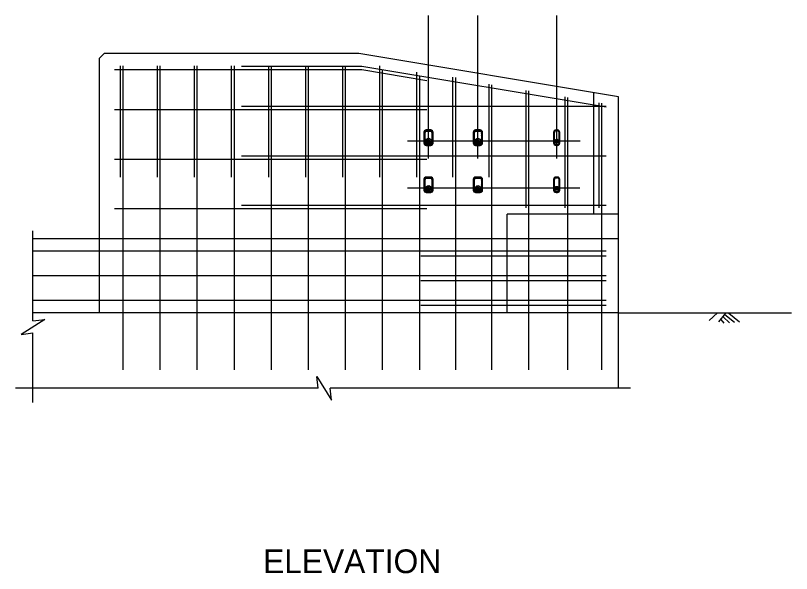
# Model space of a CAD drawing. Extents: x -815.1 to -729.9, y 412.9 to 478.6.
# Drawn here: x -789.14 to -778.67, y 426.84 to 434.36 of the extents above; entities that cross this region are included whole.
import ezdxf

# ---------------------------------------------------------------- set-up
doc = ezdxf.new("R2010")
doc.units = 0
for name, color, linetype in [('rd_PROFILE-FINISH', 7, 'Continuous'), ('str_Center-Line-A', 7, 'Continuous'), ('str_Concrete-A', 7, 'Continuous'), ('str_Existing-Steel-H', 7, 'Continuous'), ('str_Prestressed-Components-A', 7, 'Continuous'), ('str_Reinforcement-A', 7, 'Continuous'), ('str_Reinforcement-B', 7, 'Continuous'), ('str_Reinforcement-C', 7, 'Continuous'), ('str_Structural-Steel-A', 7, 'Continuous'), ('str_Text-A', 7, 'Continuous')]:
    doc.layers.add(name, color=color, linetype=linetype)

msp = doc.modelspace()

# ---------------------------------------------------------------- linework, layer by layer
at = {"layer": 'rd_PROFILE-FINISH'}
for p, q in [((-781.004, 430.353), (-778.67, 430.353)), ((-779.668, 430.353), (-779.782, 430.252)), ((-779.782, 430.353), (-778.982, 430.353)), ((-779.56, 430.352), (-779.654, 430.233)), ((-779.624, 430.267), (-779.582, 430.216)), ((-779.592, 430.301), (-779.504, 430.221)), ((-779.569, 430.334), (-779.44, 430.228)), ((-779.516, 430.352), (-779.371, 430.233))]:
    msp.add_line(p, q, dxfattribs=at)
at = {"layer": 'str_Center-Line-A'}
for p, q in [((-783.566, 432.435), (-783.566, 434.365)), ((-782.899, 432.435), (-782.899, 434.365)), ((-781.837, 432.435), (-781.837, 434.365)), ((-781.522, 432.671), (-783.847, 432.671)), ((-781.525, 432.035), (-783.847, 432.035))]:
    msp.add_line(p, q, dxfattribs=at)
at = {"layer": 'str_Concrete-A'}
for p, q in [((-788.004, 433.79), (-787.941, 433.853)), ((-784.505, 433.853), (-787.941, 433.853)), ((-781.004, 433.27), (-784.505, 433.853)), ((-788.004, 430.353), (-788.004, 433.79)), ((-781.337, 431.686), (-781.337, 433.325)), ((-781.004, 429.337), (-781.004, 433.27)), ((-782.504, 430.353), (-782.504, 431.686)), ((-781.004, 431.686), (-782.504, 431.686)), ((-788.902, 430.245), (-788.902, 431.463)), ((-788.004, 431.353), (-788.902, 431.353)), ((-781.004, 431.353), (-788.004, 431.353)), ((-788.742, 430.265), (-789.062, 430.065)), ((-781.004, 430.353), (-788.902, 430.353)), ((-788.902, 430.245), (-788.742, 430.265)), ((-789.062, 430.065), (-788.902, 430.085)), ((-788.902, 429.145), (-788.902, 430.085)), ((-785.053, 429.337), (-785.073, 429.497)), ((-785.073, 429.497), (-784.873, 429.177)), ((-785.053, 429.337), (-789.136, 429.337)), ((-780.842, 429.337), (-784.893, 429.337)), ((-784.873, 429.177), (-784.893, 429.337))]:
    msp.add_line(p, q, dxfattribs=at)
at = {"layer": 'str_Existing-Steel-H'}
for p, q in [((-783.629, 432.779), (-783.611, 432.796)), ((-783.629, 432.775), (-783.613, 432.79)), ((-783.629, 432.789), (-783.629, 432.646)), ((-783.627, 432.8), (-783.607, 432.82)), ((-783.62, 432.812), (-783.619, 432.813)), ((-783.613, 432.646), (-783.613, 432.789)), ((-783.603, 432.805), (-783.586, 432.822)), ((-783.597, 432.806), (-783.582, 432.822)), ((-783.536, 432.822), (-783.596, 432.822)), ((-783.596, 432.806), (-783.536, 432.806)), ((-783.578, 432.806), (-783.563, 432.822)), ((-783.574, 432.806), (-783.558, 432.822)), ((-783.555, 432.806), (-783.539, 432.822)), ((-783.55, 432.806), (-783.535, 432.822)), ((-783.532, 432.805), (-783.52, 432.817)), ((-783.528, 432.804), (-783.517, 432.816)), ((-783.52, 432.794), (-783.508, 432.806)), ((-783.519, 432.79), (-783.506, 432.803)), ((-783.519, 432.789), (-783.519, 432.646)), ((-783.519, 432.771), (-783.504, 432.786)), ((-783.519, 432.766), (-783.504, 432.782)), ((-783.504, 432.646), (-783.504, 432.789)), ((-782.962, 432.779), (-782.945, 432.796)), ((-782.962, 432.775), (-782.946, 432.79)), ((-782.962, 432.789), (-782.962, 432.646)), ((-782.96, 432.8), (-782.941, 432.82)), ((-782.953, 432.812), (-782.952, 432.813)), ((-782.946, 432.646), (-782.946, 432.789)), ((-782.937, 432.805), (-782.919, 432.822)), ((-782.931, 432.806), (-782.915, 432.822)), ((-782.869, 432.822), (-782.93, 432.822)), ((-782.93, 432.806), (-782.869, 432.806)), ((-782.911, 432.806), (-782.896, 432.822)), ((-782.907, 432.806), (-782.892, 432.822)), ((-782.888, 432.806), (-782.872, 432.822)), ((-782.884, 432.806), (-782.868, 432.822)), ((-782.865, 432.805), (-782.853, 432.817)), ((-782.862, 432.804), (-782.85, 432.816)), ((-782.853, 432.794), (-782.841, 432.806)), ((-782.853, 432.79), (-782.84, 432.803)), ((-782.853, 432.789), (-782.853, 432.646)), ((-782.853, 432.771), (-782.837, 432.786)), ((-782.853, 432.766), (-782.837, 432.782)), ((-782.837, 432.646), (-782.837, 432.789)), ((-781.879, 432.788), (-781.864, 432.802)), ((-781.879, 432.784), (-781.867, 432.795)), ((-781.879, 432.789), (-781.879, 432.646)), ((-781.879, 432.764), (-781.868, 432.774)), ((-781.868, 432.646), (-781.868, 432.789)), ((-781.859, 432.807), (-781.845, 432.822)), ((-781.852, 432.81), (-781.841, 432.822)), ((-781.827, 432.822), (-781.846, 432.822)), ((-781.846, 432.811), (-781.827, 432.811)), ((-781.831, 432.811), (-781.821, 432.821)), ((-781.828, 432.811), (-781.819, 432.82)), ((-781.813, 432.806), (-781.806, 432.813)), ((-781.811, 432.804), (-781.804, 432.812)), ((-781.806, 432.79), (-781.797, 432.799)), ((-781.806, 432.786), (-781.796, 432.796)), ((-781.806, 432.789), (-781.806, 432.646)), ((-781.806, 432.766), (-781.795, 432.777)), ((-781.806, 432.763), (-781.795, 432.773)), ((-781.795, 432.646), (-781.795, 432.789)), ((-783.629, 432.756), (-783.613, 432.771)), ((-783.629, 432.751), (-783.613, 432.767)), ((-783.629, 432.732), (-783.613, 432.748)), ((-783.629, 432.728), (-783.613, 432.743)), ((-783.629, 432.708), (-783.613, 432.724)), ((-783.629, 432.704), (-783.613, 432.72)), ((-783.629, 432.685), (-783.613, 432.701)), ((-783.629, 432.681), (-783.613, 432.696)), ((-783.629, 432.661), (-783.613, 432.677)), ((-783.629, 432.657), (-783.613, 432.673)), ((-783.519, 432.747), (-783.504, 432.763)), ((-783.519, 432.743), (-783.504, 432.758)), ((-783.519, 432.724), (-783.504, 432.739)), ((-783.519, 432.719), (-783.504, 432.735)), ((-783.519, 432.7), (-783.504, 432.716)), ((-783.519, 432.696), (-783.504, 432.711)), ((-783.519, 432.676), (-783.504, 432.692)), ((-783.519, 432.672), (-783.504, 432.688)), ((-783.519, 432.653), (-783.504, 432.668)), ((-782.962, 432.756), (-782.946, 432.771)), ((-782.962, 432.751), (-782.946, 432.767)), ((-782.962, 432.732), (-782.946, 432.748)), ((-782.962, 432.728), (-782.946, 432.743)), ((-782.962, 432.708), (-782.946, 432.724)), ((-782.962, 432.704), (-782.946, 432.72)), ((-782.962, 432.685), (-782.946, 432.701)), ((-782.962, 432.681), (-782.946, 432.696)), ((-782.962, 432.661), (-782.946, 432.677)), ((-782.962, 432.657), (-782.946, 432.673)), ((-782.853, 432.747), (-782.837, 432.763)), ((-782.853, 432.743), (-782.837, 432.758)), ((-782.853, 432.724), (-782.837, 432.739)), ((-782.853, 432.719), (-782.837, 432.735)), ((-782.853, 432.7), (-782.837, 432.716)), ((-782.853, 432.696), (-782.837, 432.711)), ((-782.853, 432.676), (-782.837, 432.692)), ((-782.853, 432.672), (-782.837, 432.688)), ((-782.853, 432.653), (-782.837, 432.668)), ((-781.879, 432.761), (-781.868, 432.771)), ((-781.879, 432.74), (-781.868, 432.751)), ((-781.879, 432.737), (-781.868, 432.747)), ((-781.879, 432.717), (-781.868, 432.727)), ((-781.879, 432.713), (-781.868, 432.724)), ((-781.879, 432.693), (-781.868, 432.704)), ((-781.879, 432.69), (-781.868, 432.7)), ((-781.879, 432.67), (-781.868, 432.68)), ((-781.879, 432.666), (-781.868, 432.677)), ((-781.806, 432.743), (-781.795, 432.753)), ((-781.806, 432.739), (-781.795, 432.75)), ((-781.806, 432.719), (-781.795, 432.729)), ((-781.806, 432.716), (-781.795, 432.726)), ((-781.806, 432.696), (-781.795, 432.706)), ((-781.806, 432.692), (-781.795, 432.702)), ((-781.806, 432.672), (-781.795, 432.682)), ((-781.806, 432.669), (-781.795, 432.679)), ((-783.628, 432.639), (-783.613, 432.653)), ((-783.627, 432.635), (-783.613, 432.649)), ((-783.62, 432.623), (-783.609, 432.634)), ((-783.617, 432.621), (-783.606, 432.632)), ((-783.605, 432.614), (-783.59, 432.629)), ((-783.601, 432.614), (-783.586, 432.629)), ((-783.536, 432.629), (-783.596, 432.629)), ((-783.596, 432.613), (-783.536, 432.613)), ((-783.582, 432.613), (-783.567, 432.629)), ((-783.578, 432.613), (-783.562, 432.629)), ((-783.559, 432.613), (-783.543, 432.629)), ((-783.554, 432.613), (-783.539, 432.629)), ((-783.535, 432.613), (-783.504, 432.645)), ((-783.53, 432.614), (-783.504, 432.64)), ((-783.519, 432.648), (-783.504, 432.664)), ((-782.961, 432.639), (-782.946, 432.653)), ((-782.96, 432.635), (-782.946, 432.649)), ((-782.953, 432.623), (-782.942, 432.634)), ((-782.951, 432.621), (-782.94, 432.632)), ((-782.938, 432.614), (-782.924, 432.629)), ((-782.934, 432.614), (-782.919, 432.629)), ((-782.869, 432.629), (-782.93, 432.629)), ((-782.93, 432.613), (-782.869, 432.613)), ((-782.916, 432.613), (-782.9, 432.629)), ((-782.911, 432.613), (-782.896, 432.629)), ((-782.892, 432.613), (-782.876, 432.629)), ((-782.888, 432.613), (-782.872, 432.629)), ((-782.868, 432.613), (-782.837, 432.645)), ((-782.864, 432.614), (-782.837, 432.64)), ((-782.853, 432.648), (-782.837, 432.664)), ((-781.879, 432.646), (-781.868, 432.657)), ((-781.878, 432.643), (-781.868, 432.653)), ((-781.873, 432.628), (-781.866, 432.635)), ((-781.872, 432.626), (-781.864, 432.633)), ((-781.861, 432.617), (-781.853, 432.625)), ((-781.858, 432.616), (-781.85, 432.624)), ((-781.827, 432.624), (-781.846, 432.624)), ((-781.846, 432.613), (-781.827, 432.613)), ((-781.841, 432.613), (-781.83, 432.624)), ((-781.837, 432.613), (-781.827, 432.624)), ((-781.814, 432.616), (-781.798, 432.632)), ((-781.806, 432.648), (-781.795, 432.659)), ((-781.806, 432.645), (-781.795, 432.655)), ((-783.629, 432.144), (-783.611, 432.161)), ((-783.629, 432.139), (-783.613, 432.155)), ((-783.629, 432.154), (-783.629, 432.01)), ((-783.627, 432.165), (-783.607, 432.184)), ((-783.62, 432.176), (-783.619, 432.177)), ((-783.613, 432.01), (-783.613, 432.154)), ((-783.603, 432.169), (-783.586, 432.186)), ((-783.597, 432.171), (-783.582, 432.186)), ((-783.536, 432.186), (-783.596, 432.186)), ((-783.596, 432.171), (-783.536, 432.171)), ((-783.578, 432.171), (-783.563, 432.186)), ((-783.574, 432.171), (-783.558, 432.186)), ((-783.555, 432.171), (-783.539, 432.186)), ((-783.55, 432.171), (-783.535, 432.186)), ((-783.532, 432.17), (-783.52, 432.182)), ((-783.528, 432.169), (-783.517, 432.18)), ((-783.52, 432.158), (-783.508, 432.17)), ((-783.519, 432.154), (-783.506, 432.167)), ((-783.519, 432.154), (-783.519, 432.01)), ((-783.519, 432.135), (-783.504, 432.151)), ((-783.519, 432.131), (-783.504, 432.147)), ((-783.504, 432.01), (-783.504, 432.154)), ((-782.962, 432.144), (-782.945, 432.161)), ((-782.962, 432.139), (-782.946, 432.155)), ((-782.962, 432.154), (-782.962, 432.01)), ((-782.96, 432.165), (-782.941, 432.184)), ((-782.953, 432.176), (-782.952, 432.177)), ((-782.946, 432.01), (-782.946, 432.154)), ((-782.937, 432.169), (-782.919, 432.186)), ((-782.931, 432.171), (-782.915, 432.186)), ((-782.869, 432.186), (-782.93, 432.186)), ((-782.93, 432.171), (-782.869, 432.171)), ((-782.911, 432.171), (-782.896, 432.186)), ((-782.907, 432.171), (-782.892, 432.186)), ((-782.888, 432.171), (-782.872, 432.186)), ((-782.884, 432.171), (-782.868, 432.186)), ((-782.865, 432.17), (-782.853, 432.182)), ((-782.862, 432.169), (-782.85, 432.18)), ((-782.853, 432.158), (-782.841, 432.17)), ((-782.853, 432.154), (-782.84, 432.167)), ((-782.853, 432.154), (-782.853, 432.01)), ((-782.853, 432.135), (-782.837, 432.151)), ((-782.853, 432.131), (-782.837, 432.147)), ((-782.837, 432.01), (-782.837, 432.154)), ((-781.879, 432.152), (-781.864, 432.167)), ((-781.879, 432.149), (-781.867, 432.16)), ((-781.879, 432.154), (-781.879, 432.01)), ((-781.868, 432.01), (-781.868, 432.154)), ((-781.859, 432.172), (-781.845, 432.186)), ((-781.852, 432.175), (-781.841, 432.186)), ((-781.827, 432.186), (-781.846, 432.186)), ((-781.846, 432.176), (-781.827, 432.176)), ((-781.831, 432.176), (-781.821, 432.186)), ((-781.828, 432.176), (-781.819, 432.185)), ((-781.813, 432.17), (-781.806, 432.178)), ((-781.811, 432.169), (-781.804, 432.176)), ((-781.806, 432.154), (-781.797, 432.163)), ((-781.806, 432.151), (-781.796, 432.161)), ((-781.806, 432.154), (-781.806, 432.01)), ((-781.795, 432.01), (-781.795, 432.154)), ((-783.629, 432.12), (-783.613, 432.136)), ((-783.629, 432.116), (-783.613, 432.131)), ((-783.629, 432.097), (-783.613, 432.112)), ((-783.629, 432.092), (-783.613, 432.108)), ((-783.629, 432.073), (-783.613, 432.089)), ((-783.629, 432.069), (-783.613, 432.084)), ((-783.629, 432.049), (-783.613, 432.065)), ((-783.629, 432.045), (-783.613, 432.061)), ((-783.629, 432.026), (-783.613, 432.042)), ((-783.519, 432.112), (-783.504, 432.127)), ((-783.519, 432.107), (-783.504, 432.123)), ((-783.519, 432.088), (-783.504, 432.104)), ((-783.519, 432.084), (-783.504, 432.099)), ((-783.519, 432.065), (-783.504, 432.08)), ((-783.519, 432.06), (-783.504, 432.076)), ((-783.519, 432.041), (-783.504, 432.057)), ((-783.519, 432.037), (-783.504, 432.052)), ((-782.962, 432.12), (-782.946, 432.136)), ((-782.962, 432.116), (-782.946, 432.131)), ((-782.962, 432.097), (-782.946, 432.112)), ((-782.962, 432.092), (-782.946, 432.108)), ((-782.962, 432.073), (-782.946, 432.089)), ((-782.962, 432.069), (-782.946, 432.084)), ((-782.962, 432.049), (-782.946, 432.065)), ((-782.962, 432.045), (-782.946, 432.061)), ((-782.962, 432.026), (-782.946, 432.042)), ((-782.853, 432.112), (-782.837, 432.127)), ((-782.853, 432.107), (-782.837, 432.123)), ((-782.853, 432.088), (-782.837, 432.104)), ((-782.853, 432.084), (-782.837, 432.099)), ((-782.853, 432.065), (-782.837, 432.08)), ((-782.853, 432.06), (-782.837, 432.076)), ((-782.853, 432.041), (-782.837, 432.057)), ((-782.853, 432.037), (-782.837, 432.052)), ((-781.879, 432.129), (-781.868, 432.139)), ((-781.879, 432.125), (-781.868, 432.136)), ((-781.879, 432.105), (-781.868, 432.115)), ((-781.879, 432.102), (-781.868, 432.112)), ((-781.879, 432.081), (-781.868, 432.092)), ((-781.879, 432.078), (-781.868, 432.088)), ((-781.879, 432.058), (-781.868, 432.068)), ((-781.879, 432.054), (-781.868, 432.065)), ((-781.879, 432.034), (-781.868, 432.045)), ((-781.879, 432.031), (-781.868, 432.041)), ((-781.806, 432.131), (-781.795, 432.141)), ((-781.806, 432.127), (-781.795, 432.138)), ((-781.806, 432.107), (-781.795, 432.118)), ((-781.806, 432.104), (-781.795, 432.114)), ((-781.806, 432.084), (-781.795, 432.094)), ((-781.806, 432.08), (-781.795, 432.091)), ((-781.806, 432.06), (-781.795, 432.071)), ((-781.806, 432.057), (-781.795, 432.067)), ((-781.806, 432.037), (-781.795, 432.047)), ((-781.806, 432.033), (-781.795, 432.044)), ((-783.629, 432.022), (-783.613, 432.037)), ((-783.628, 432.003), (-783.613, 432.018)), ((-783.627, 432), (-783.613, 432.014)), ((-783.62, 431.988), (-783.609, 431.999)), ((-783.617, 431.986), (-783.606, 431.997)), ((-783.605, 431.979), (-783.59, 431.994)), ((-783.601, 431.978), (-783.586, 431.994)), ((-783.536, 431.994), (-783.596, 431.994)), ((-783.596, 431.978), (-783.536, 431.978)), ((-783.582, 431.978), (-783.567, 431.994)), ((-783.578, 431.978), (-783.562, 431.994)), ((-783.559, 431.978), (-783.543, 431.994)), ((-783.554, 431.978), (-783.539, 431.994)), ((-783.535, 431.978), (-783.504, 432.009)), ((-783.53, 431.978), (-783.504, 432.005)), ((-783.519, 432.017), (-783.504, 432.033)), ((-783.519, 432.013), (-783.504, 432.029)), ((-782.962, 432.022), (-782.946, 432.037)), ((-782.961, 432.003), (-782.946, 432.018)), ((-782.96, 432), (-782.946, 432.014)), ((-782.953, 431.988), (-782.942, 431.999)), ((-782.951, 431.986), (-782.94, 431.997)), ((-782.938, 431.979), (-782.924, 431.994)), ((-782.934, 431.978), (-782.919, 431.994)), ((-782.869, 431.994), (-782.93, 431.994)), ((-782.93, 431.978), (-782.869, 431.978)), ((-782.916, 431.978), (-782.9, 431.994)), ((-782.911, 431.978), (-782.896, 431.994)), ((-782.892, 431.978), (-782.876, 431.994)), ((-782.888, 431.978), (-782.872, 431.994)), ((-782.868, 431.978), (-782.837, 432.009)), ((-782.864, 431.978), (-782.837, 432.005)), ((-782.853, 432.017), (-782.837, 432.033)), ((-782.853, 432.013), (-782.837, 432.029)), ((-781.879, 432.011), (-781.868, 432.021)), ((-781.878, 432.007), (-781.868, 432.018)), ((-781.873, 431.992), (-781.866, 432)), ((-781.872, 431.99), (-781.864, 431.998)), ((-781.861, 431.981), (-781.853, 431.989)), ((-781.858, 431.98), (-781.85, 431.989)), ((-781.827, 431.988), (-781.846, 431.988)), ((-781.846, 431.978), (-781.827, 431.978)), ((-781.841, 431.978), (-781.83, 431.988)), ((-781.837, 431.978), (-781.827, 431.988)), ((-781.814, 431.981), (-781.798, 431.997)), ((-781.806, 432.013), (-781.795, 432.023)), ((-781.806, 432.01), (-781.795, 432.02))]:
    msp.add_line(p, q, dxfattribs=at)
for centre, radius, start, end in [((-783.596, 432.789), 0.0322, 90, 180), ((-783.596, 432.789), 0.0166, 90, 180), ((-783.536, 432.789), 0.0322, 0, 90), ((-783.536, 432.789), 0.0166, 360, 90), ((-782.93, 432.789), 0.0322, 90, 180), ((-782.93, 432.789), 0.0166, 90, 180), ((-782.869, 432.789), 0.0322, 0, 90), ((-782.869, 432.789), 0.0166, 360, 90), ((-781.846, 432.789), 0.0322, 90, 180), ((-781.846, 432.789), 0.0218, 90, 180), ((-781.827, 432.789), 0.0322, 0, 90), ((-781.827, 432.789), 0.0218, 360, 90), ((-783.596, 432.646), 0.0322, 180, 270), ((-783.596, 432.646), 0.0166, 180, 270), ((-783.536, 432.646), 0.0322, 270, 360), ((-783.536, 432.646), 0.0166, 270, 0), ((-782.93, 432.646), 0.0322, 180, 270), ((-782.93, 432.646), 0.0166, 180, 270), ((-782.869, 432.646), 0.0322, 270, 360), ((-782.869, 432.646), 0.0166, 270, 0), ((-781.846, 432.646), 0.0322, 180, 270), ((-781.846, 432.646), 0.0218, 180, 270), ((-781.827, 432.646), 0.0322, 270, 360), ((-781.827, 432.646), 0.0218, 270, 0), ((-783.596, 432.154), 0.0322, 90, 180), ((-783.596, 432.154), 0.0166, 90, 180), ((-783.536, 432.154), 0.0322, 0, 90), ((-783.536, 432.154), 0.0166, 360, 90), ((-782.93, 432.154), 0.0322, 90, 180), ((-782.93, 432.154), 0.0166, 90, 180), ((-782.869, 432.154), 0.0322, 0, 90), ((-782.869, 432.154), 0.0166, 360, 90), ((-781.846, 432.154), 0.0322, 90, 180), ((-781.846, 432.154), 0.0218, 90, 180), ((-781.827, 432.154), 0.0322, 0, 90), ((-781.827, 432.154), 0.0218, 360, 90), ((-783.596, 432.01), 0.0322, 180, 270), ((-783.596, 432.01), 0.0166, 180, 270), ((-783.536, 432.01), 0.0322, 270, 360), ((-783.536, 432.01), 0.0166, 270, 0), ((-782.93, 432.01), 0.0322, 180, 270), ((-782.93, 432.01), 0.0166, 180, 270), ((-782.869, 432.01), 0.0322, 270, 360), ((-782.869, 432.01), 0.0166, 270, 0), ((-781.846, 432.01), 0.0322, 180, 270), ((-781.846, 432.01), 0.0218, 180, 270), ((-781.827, 432.01), 0.0322, 270, 360), ((-781.827, 432.01), 0.0218, 270, 0)]:
    msp.add_arc(centre, radius, start, end, dxfattribs=at)
at = {"layer": 'str_Prestressed-Components-A'}
for p, q in [((-784.463, 433.677), (-786.087, 433.677)), ((-781.17, 433.128), (-784.463, 433.677)), ((-781.17, 433.137), (-786.087, 433.137)), ((-781.17, 432.47), (-786.087, 432.47)), ((-781.17, 431.804), (-786.087, 431.804))]:
    msp.add_line(p, q, dxfattribs=at)
at = {"layer": 'str_Reinforcement-A'}
for p, q in [((-787.689, 433.686), (-787.689, 429.586)), ((-787.189, 433.686), (-787.189, 429.586)), ((-786.689, 433.686), (-786.689, 429.586)), ((-786.189, 433.686), (-786.189, 429.586)), ((-785.689, 433.686), (-785.689, 429.586)), ((-785.189, 433.686), (-785.189, 429.586)), ((-784.689, 433.686), (-784.689, 429.586)), ((-784.189, 433.631), (-784.189, 429.586)), ((-783.689, 433.548), (-783.689, 429.586)), ((-783.203, 433.528), (-783.203, 429.586)), ((-782.716, 433.432), (-782.716, 429.586)), ((-782.217, 433.349), (-782.217, 429.586)), ((-781.691, 433.261), (-781.691, 429.586)), ((-781.231, 433.185), (-781.231, 429.586)), ((-781.17, 431.186), (-788.902, 431.186)), ((-781.17, 430.853), (-788.902, 430.853)), ((-781.17, 430.52), (-788.902, 430.52))]:
    msp.add_line(p, q, dxfattribs=at)
at = {"layer": 'str_Reinforcement-B'}
for p, q in [((-784.467, 433.631), (-787.799, 433.631)), ((-783.587, 433.485), (-784.467, 433.631)), ((-783.587, 433.091), (-787.799, 433.091)), ((-783.587, 432.425), (-787.799, 432.425)), ((-783.587, 431.758), (-787.799, 431.758)), ((-781.17, 431.12), (-783.67, 431.12)), ((-781.17, 430.786), (-783.67, 430.786)), ((-781.17, 430.453), (-783.67, 430.453))]:
    msp.add_line(p, q, dxfattribs=at)
at = {"layer": 'str_Reinforcement-C'}
for p, q in [((-787.726, 433.686), (-787.726, 432.186)), ((-787.226, 433.686), (-787.226, 432.186)), ((-786.726, 433.686), (-786.726, 432.186)), ((-786.226, 433.686), (-786.226, 432.186)), ((-785.726, 433.686), (-785.726, 432.186)), ((-785.226, 433.686), (-785.226, 432.186)), ((-784.726, 433.686), (-784.726, 432.186)), ((-784.226, 433.686), (-784.226, 432.186)), ((-783.726, 433.6), (-783.726, 432.186)), ((-783.24, 433.534), (-783.24, 432.186)), ((-782.753, 433.438), (-782.753, 432.186)), ((-782.254, 433.355), (-782.254, 431.77)), ((-781.728, 433.268), (-781.728, 431.77)), ((-781.268, 433.186), (-781.268, 431.769))]:
    msp.add_line(p, q, dxfattribs=at)
at = {"layer": 'str_Structural-Steel-A'}
for p, q in [((-783.566, 432.634), (-783.603, 432.67)), ((-783.548, 432.639), (-783.598, 432.689)), ((-783.544, 432.641), (-783.595, 432.693)), ((-783.533, 432.654), (-783.582, 432.703)), ((-783.532, 432.658), (-783.578, 432.705)), ((-783.531, 432.682), (-783.555, 432.705)), ((-782.9, 432.634), (-782.936, 432.67)), ((-782.881, 432.639), (-782.931, 432.689)), ((-782.877, 432.641), (-782.929, 432.693)), ((-782.867, 432.654), (-782.916, 432.703)), ((-782.865, 432.658), (-782.912, 432.705)), ((-782.865, 432.682), (-782.888, 432.705)), ((-781.838, 432.645), (-781.863, 432.669)), ((-781.82, 432.65), (-781.857, 432.687)), ((-781.818, 432.653), (-781.854, 432.69)), ((-781.811, 432.67), (-781.837, 432.697)), ((-781.812, 432.677), (-781.831, 432.696)), ((-783.573, 432.635), (-783.602, 432.664)), ((-782.906, 432.635), (-782.935, 432.664)), ((-781.846, 432.646), (-781.861, 432.662)), ((-783.548, 432.004), (-783.598, 432.054)), ((-783.544, 432.006), (-783.595, 432.057)), ((-783.533, 432.019), (-783.582, 432.068)), ((-783.532, 432.023), (-783.578, 432.07)), ((-783.531, 432.046), (-783.555, 432.07)), ((-782.881, 432.004), (-782.931, 432.054)), ((-782.877, 432.006), (-782.929, 432.057)), ((-782.867, 432.019), (-782.916, 432.068)), ((-782.865, 432.023), (-782.912, 432.07)), ((-782.865, 432.046), (-782.888, 432.07)), ((-781.82, 432.015), (-781.857, 432.052)), ((-781.818, 432.018), (-781.854, 432.055)), ((-781.811, 432.035), (-781.837, 432.061)), ((-781.812, 432.041), (-781.831, 432.061)), ((-783.566, 431.999), (-783.603, 432.035)), ((-783.573, 431.999), (-783.602, 432.029)), ((-782.9, 431.999), (-782.936, 432.035)), ((-782.906, 431.999), (-782.935, 432.029)), ((-781.838, 432.009), (-781.863, 432.034)), ((-781.846, 432.011), (-781.861, 432.027))]:
    msp.add_line(p, q, dxfattribs=at)
for centre, radius in [((-783.566, 432.671), 0.0365), ((-782.899, 432.671), 0.0365), ((-781.837, 432.671), 0.026), ((-783.566, 432.035), 0.0365), ((-782.899, 432.035), 0.0365), ((-781.837, 432.035), 0.026)]:
    msp.add_circle(centre, radius, dxfattribs=at)

# ---------------------------------------------------------------- texts
at = {"layer": 'str_Text-A'}
msp.add_text(' ELEVATION ', height=0.32, dxfattribs=at).set_placement((-785.916, 426.844))

doc.saveas('drawing.dxf')
